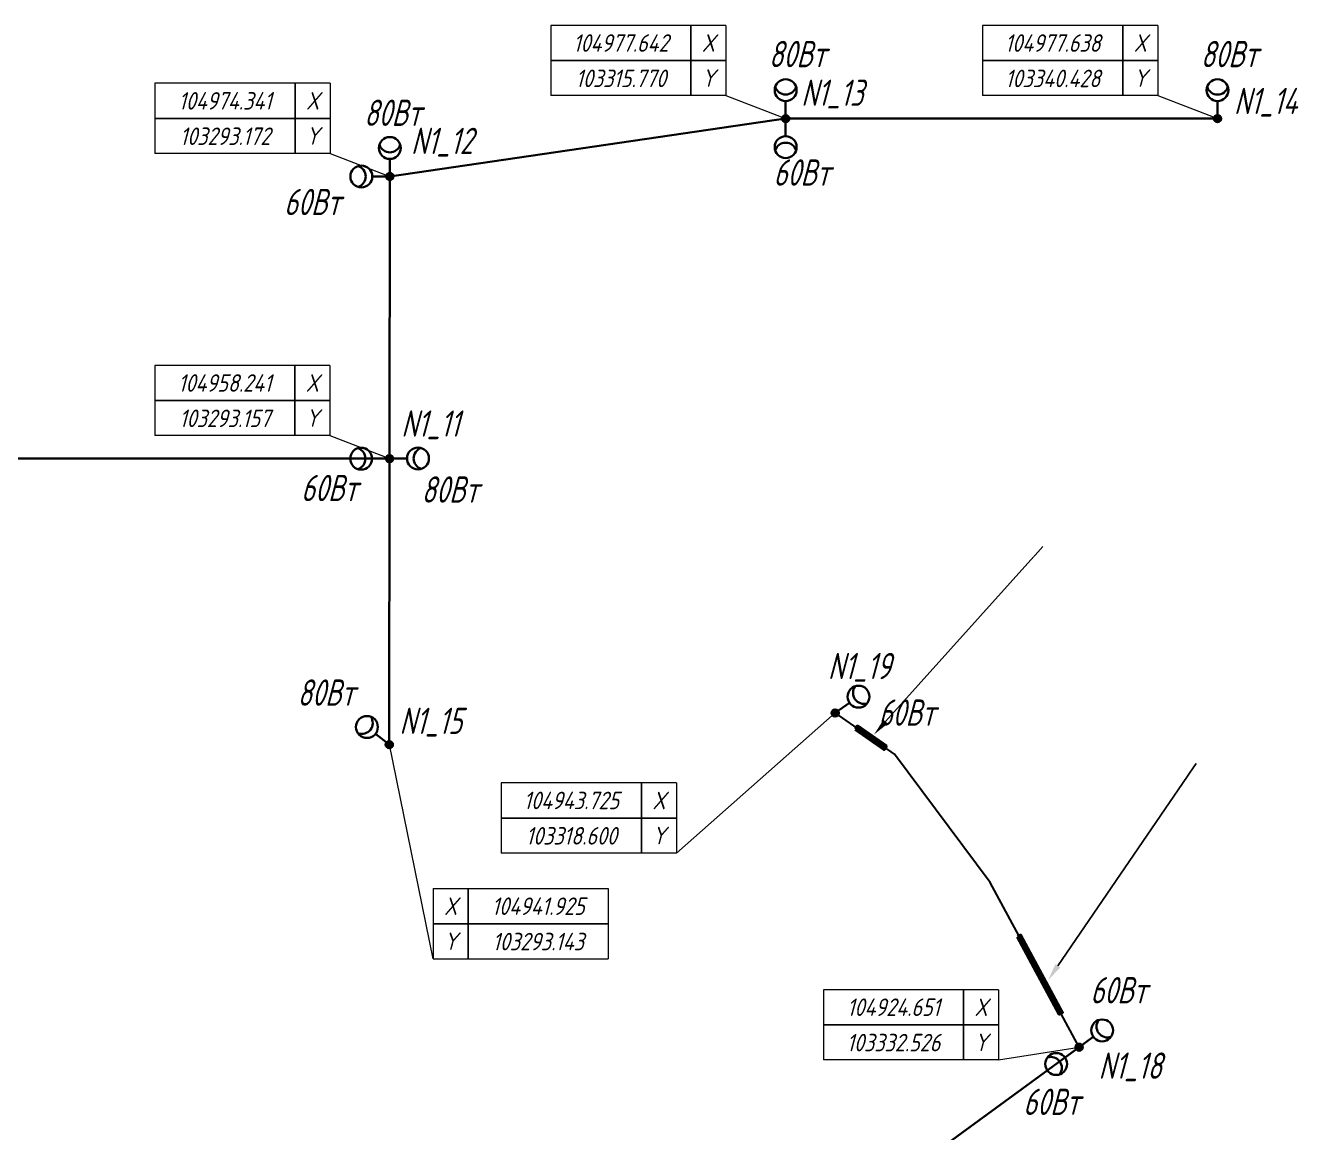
# Model space of a CAD drawing. Header units: millimetres. Extents: x 103224660 to 103518869, y 104697762 to 104995758.
# Drawn here: x 103272367 to 103345053, y 104919782 to 104982955 of the extents above; entities that cross this region are included whole.
import ezdxf
from ezdxf import colors
from ezdxf.entities.mleader import LeaderData, LeaderLine
from ezdxf.enums import TextEntityAlignment as Align
from ezdxf.math import Vec2, Vec3

# ---------------------------------------------------------------- set-up
doc = ezdxf.new("R2010")
doc.units = ezdxf.units.MM
doc.set_wipeout_variables(frame=1)
doc.linetypes.add('CONTINOUS', pattern=[0])
doc.layers.add('0 @ 1', color=7, linetype='Continuous')
for name, color, linetype, lineweight in [('_ПР_НО', 10, 'Continuous', 30), ('ЭО_Воздушная линия', 10, 'Continuous', 35), ('ЭО_Кабельная линия', 3, 'ID_N', 30), ('ЭО_Пл_Опора', 10, 'Continuous', 35), ('ЭО_Пл_Опора_Светильники', 10, 'Continuous', 35), ('ЭО_Пл_Светильники', 10, 'Continuous', 25), ('ЭО_Пл_Светильники_Текст', 10, 'Continuous', 20), ('ЭС_Координата', 7, 'Continuous', 25)]:
    doc.layers.add(name, color=color, linetype=linetype, lineweight=lineweight)
doc.styles.add('ПБГС', font='simplex.shx', dxfattribs={"width": 0.8, "oblique": 15})
doc.linetypes.add('ID_N', pattern='A,0,3,-3,["N",ПБГС,S=1.2,R=0,X=-1,Y=-0.5],-3,6', length=15)

# ---------------------------------------------------------------- blocks, each defined once
blk = doc.blocks.new('промежуточная')
h = blk.add_hatch(color=255)
edge = h.paths.add_edge_path()
edge.add_arc((0, 0), 0.833, 0, 360)
at = {"lineweight": 30}
blk.add_circle((0, 0), 0.833, dxfattribs=at)
blk = doc.blocks.new('*U35')
at = {"layer": 'ЭО_Пл_Светильники'}
blk.add_line((0, 2), (0, 0), dxfattribs=at)
at = {"layer": 'ЭО_Пл_Светильники', "linetype": 'ByBlock', "xscale": 250, "yscale": 250, "zscale": 250}
blk.add_blockref('промежуточная', (0, 0), dxfattribs=at)
at = {"style": 'ПБГС', "oblique": 15, "width": 0.7, "flags": 1}
blk.add_attdef('NAME', (0, -6), '', height=3.5, dxfattribs=at)
at = {"layer": 'ЭО_Пл_Светильники_Текст', "style": 'ПБГС', "oblique": 15, "width": 0.7, "flags": 1}
for tag, p in [('TYPE', (0, 0)), ('MANUFACTURER', (0, -12)), ('SPECIFICATION_SECTION', (0, -18)), ('POWER', (0, -24)), ('GROUP', (0, -30))]:
    blk.add_attdef(tag, p, '', height=3.5, dxfattribs=at)
at = {"layer": 'ЭО_Пл_Светильники_Текст', "style": 'ПБГС', "oblique": 15, "width": 0.7}
blk.add_attdef('N_PYLON', (1110, -1802), '', height=1500, dxfattribs=at)
blk = doc.blocks.new('*U50')
at = {"layer": 'ЭО_Пл_Светильники'}
blk.add_line((0, 2), (0, 0), dxfattribs=at)
at = {"layer": 'ЭО_Пл_Светильники', "linetype": 'ByBlock', "xscale": 250, "yscale": 250, "zscale": 250}
blk.add_blockref('промежуточная', (0, 0), dxfattribs=at)
at = {"style": 'ПБГС', "oblique": 15, "width": 0.7, "flags": 1}
blk.add_attdef('NAME', (0, -6), '', height=3.5, dxfattribs=at)
at = {"layer": 'ЭО_Пл_Светильники_Текст', "style": 'ПБГС', "oblique": 15, "width": 0.7}
blk.add_attdef('N_PYLON', (-419, 1928), '', height=1500, dxfattribs=at)
at = {"layer": 'ЭО_Пл_Светильники_Текст', "style": 'ПБГС', "oblique": 15, "width": 0.7, "flags": 1}
for tag, p in [('TYPE', (0, 0)), ('MANUFACTURER', (0, -12)), ('SPECIFICATION_SECTION', (0, -18)), ('POWER', (0, -24)), ('GROUP', (0, -30))]:
    blk.add_attdef(tag, p, '', height=3.5, dxfattribs=at)
blk = doc.blocks.new('*U40')
at = {"layer": 'ЭО_Пл_Светильники'}
blk.add_line((0, 2), (0, 0), dxfattribs=at)
at = {"layer": 'ЭО_Пл_Светильники', "linetype": 'ByBlock', "xscale": 250, "yscale": 250, "zscale": 250}
blk.add_blockref('промежуточная', (0, 0), dxfattribs=at)
at = {"style": 'ПБГС', "oblique": 15, "width": 0.7, "flags": 1}
blk.add_attdef('NAME', (0, -6), '', height=3.5, dxfattribs=at)
at = {"layer": 'ЭО_Пл_Светильники_Текст', "style": 'ПБГС', "oblique": 15, "width": 0.7}
blk.add_attdef('N_PYLON', (664, 1252), '', height=1500, dxfattribs=at)
at = {"layer": 'ЭО_Пл_Светильники_Текст', "style": 'ПБГС', "oblique": 15, "width": 0.7, "flags": 1}
for tag, p in [('TYPE', (0, 0)), ('MANUFACTURER', (0, -12)), ('SPECIFICATION_SECTION', (0, -18)), ('POWER', (0, -24)), ('GROUP', (0, -30))]:
    blk.add_attdef(tag, p, '', height=3.5, dxfattribs=at)
blk = doc.blocks.new('*U39')
at = {"layer": 'ЭО_Пл_Светильники'}
blk.add_line((0, 2), (0, 0), dxfattribs=at)
at = {"layer": 'ЭО_Пл_Светильники', "linetype": 'ByBlock', "xscale": 250, "yscale": 250, "zscale": 250}
blk.add_blockref('промежуточная', (0, 0), dxfattribs=at)
at = {"style": 'ПБГС', "oblique": 15, "width": 0.7, "flags": 1}
blk.add_attdef('NAME', (0, -6), '', height=3.5, dxfattribs=at)
at = {"layer": 'ЭО_Пл_Светильники_Текст', "style": 'ПБГС', "oblique": 15, "width": 0.7}
blk.add_attdef('N_PYLON', (1210, 1280), '', height=1500, dxfattribs=at)
at = {"layer": 'ЭО_Пл_Светильники_Текст', "style": 'ПБГС', "oblique": 15, "width": 0.7, "flags": 1}
for tag, p in [('TYPE', (0, 0)), ('MANUFACTURER', (0, -12)), ('SPECIFICATION_SECTION', (0, -18)), ('POWER', (0, -24)), ('GROUP', (0, -30))]:
    blk.add_attdef(tag, p, '', height=3.5, dxfattribs=at)
blk = doc.blocks.new('*U91')
at = {"layer": 'ЭО_Пл_Светильники'}
blk.add_line((0, 2), (0, 0), dxfattribs=at)
at = {"layer": 'ЭО_Пл_Светильники', "linetype": 'ByBlock', "xscale": 250, "yscale": 250, "zscale": 250}
blk.add_blockref('промежуточная', (0, 0), dxfattribs=at)
at = {"style": 'ПБГС', "oblique": 15, "width": 0.7, "flags": 1}
blk.add_attdef('NAME', (0, -6), '', height=3.5, dxfattribs=at)
at = {"layer": 'ЭО_Пл_Светильники_Текст', "style": 'ПБГС', "oblique": 15, "width": 0.7}
blk.add_attdef('N_PYLON', (884, 726), '', height=1500, dxfattribs=at)
at = {"layer": 'ЭО_Пл_Светильники_Текст', "style": 'ПБГС', "oblique": 15, "width": 0.7, "flags": 1}
for tag, p in [('TYPE', (0, 0)), ('MANUFACTURER', (0, -12)), ('SPECIFICATION_SECTION', (0, -18)), ('POWER', (0, -24)), ('GROUP', (0, -30))]:
    blk.add_attdef(tag, p, '', height=3.5, dxfattribs=at)
blk = doc.blocks.new('*U108')
at = {"layer": 'ЭО_Пл_Светильники'}
blk.add_line((0, 2), (0, 0), dxfattribs=at)
at = {"layer": 'ЭО_Пл_Светильники', "linetype": 'ByBlock', "xscale": 250, "yscale": 250, "zscale": 250}
blk.add_blockref('промежуточная', (0, 0), dxfattribs=at)
at = {"style": 'ПБГС', "oblique": 15, "width": 0.7, "flags": 1}
blk.add_attdef('NAME', (0, -6), '', height=3.5, dxfattribs=at)
at = {"layer": 'ЭО_Пл_Светильники_Текст', "style": 'ПБГС', "oblique": 15, "width": 0.7}
blk.add_attdef('N_PYLON', (941, 258), '', height=1500, dxfattribs=at)
at = {"layer": 'ЭО_Пл_Светильники_Текст', "style": 'ПБГС', "oblique": 15, "width": 0.7, "flags": 1}
for tag, p in [('TYPE', (0, 0)), ('MANUFACTURER', (0, -12)), ('SPECIFICATION_SECTION', (0, -18)), ('POWER', (0, -24)), ('GROUP', (0, -30))]:
    blk.add_attdef(tag, p, '', height=3.5, dxfattribs=at)
blk = doc.blocks.new('*U41')
at = {"layer": 'ЭО_Пл_Светильники'}
blk.add_line((0, 2), (0, 0), dxfattribs=at)
at = {"layer": 'ЭО_Пл_Светильники', "linetype": 'ByBlock', "xscale": 250, "yscale": 250, "zscale": 250}
blk.add_blockref('промежуточная', (0, 0), dxfattribs=at)
at = {"style": 'ПБГС', "oblique": 15, "width": 0.7, "flags": 1}
blk.add_attdef('NAME', (0, -6), '', height=3.5, dxfattribs=at)
at = {"layer": 'ЭО_Пл_Светильники_Текст', "style": 'ПБГС', "oblique": 15, "width": 0.7}
blk.add_attdef('N_PYLON', (578, 606), '', height=1500, dxfattribs=at)
at = {"layer": 'ЭО_Пл_Светильники_Текст', "style": 'ПБГС', "oblique": 15, "width": 0.7, "flags": 1}
for tag, p in [('TYPE', (0, 0)), ('MANUFACTURER', (0, -12)), ('SPECIFICATION_SECTION', (0, -18)), ('POWER', (0, -24)), ('GROUP', (0, -30))]:
    blk.add_attdef(tag, p, '', height=3.5, dxfattribs=at)
blk = doc.blocks.new('*U172')
at = {"layer": 'ЭО_Пл_Опора_Светильники'}
h = blk.add_hatch(color=256, dxfattribs=at)
h.dxf.hatch_style = 1
h.paths.add_polyline_path([(123, 156, 1), (-123, -156, 1)])
blk.add_line((-786, 618), (0, 0), dxfattribs=at)
for centre, radius in [((-1278, 1004), 625), ((0, 0), 199)]:
    blk.add_circle(centre, radius, dxfattribs=at)
blk.add_arc((-1573, 1236), 625, 249.2941, 34.3789, dxfattribs=at)
at = {"style": 'ПБГС', "oblique": 15, "width": 0.7, "flags": 1}
for tag, p, height in [('TYPE', (-1704, -2539), 525000), ('NAME', (0, -3506), 875), ('MANUFACTURER', (0, -5006), 875), ('SPECIFICATION_SECTION', (0, -6506), 875), ('GROUP', (0, -9506), 875)]:
    blk.add_attdef(tag, p, '', height=height, dxfattribs=at)
at = {"layer": 'ЭО_Пл_Светильники_Текст', "style": 'ПБГС', "oblique": 15, "width": 0.7}
blk.add_attdef('POWER', (-5245, 2220), '', height=1500, dxfattribs=at)
blk = doc.blocks.new('*U375')
at = {"layer": 'ЭО_Пл_Опора_Светильники'}
h = blk.add_hatch(color=256, dxfattribs=at)
h.dxf.hatch_style = 1
h.paths.add_polyline_path([(0, 199, 1), (0, -199, 1)])
blk.add_line((-1000, 0), (0, 0), dxfattribs=at)
for centre, radius in [((-1625, 1), 625), ((0, 0), 199)]:
    blk.add_circle(centre, radius, dxfattribs=at)
blk.add_arc((-2000, 1), 625, 287.43671, 72.5215, dxfattribs=at)
at = {"style": 'ПБГС', "oblique": 15, "width": 0.7, "flags": 1}
for tag, p, height in [('TYPE', (-1704, -2539), 525000), ('NAME', (0, -3506), 875), ('MANUFACTURER', (0, -5006), 875), ('SPECIFICATION_SECTION', (0, -6506), 875), ('GROUP', (0, -9506), 875)]:
    blk.add_attdef(tag, p, '', height=height, dxfattribs=at)
at = {"layer": 'ЭО_Пл_Светильники_Текст', "style": 'ПБГС', "oblique": 15, "width": 0.7}
blk.add_attdef('POWER', (-5056, -2425), '', height=1500, dxfattribs=at)
blk = doc.blocks.new('*U193')
at = {"layer": 'ЭО_Пл_Опора_Светильники'}
h = blk.add_hatch(color=256, dxfattribs=at)
h.dxf.hatch_style = 1
h.paths.add_polyline_path([(1, -199, 1), (-1, 199, 1)])
blk.add_line((1000, 7), (0, 0), dxfattribs=at)
for centre, radius in [((0, 0), 199), ((1625, 12), 625)]:
    blk.add_circle(centre, radius, dxfattribs=at)
blk.add_arc((2000, 14), 625, 107.86381, 252.9486, dxfattribs=at)
at = {"style": 'ПБГС', "oblique": 15, "width": 0.7, "flags": 1}
for tag, p, height in [('TYPE', (-1704, -2539), 525000), ('NAME', (0, -3506), 875), ('MANUFACTURER', (0, -5006), 875), ('SPECIFICATION_SECTION', (0, -6506), 875), ('GROUP', (0, -9506), 875)]:
    blk.add_attdef(tag, p, '', height=height, dxfattribs=at)
at = {"layer": 'ЭО_Пл_Светильники_Текст', "style": 'ПБГС', "oblique": 15, "width": 0.7}
blk.add_attdef('POWER', (1821, -2510), '', height=1500, dxfattribs=at)
blk = doc.blocks.new('*U194')
at = {"layer": 'ЭО_Пл_Опора_Светильники'}
h = blk.add_hatch(color=256, dxfattribs=at)
h.dxf.hatch_style = 1
h.paths.add_polyline_path([(0, 199, 1), (0, -199, 1)])
blk.add_line((-1000, 0), (0, 0), dxfattribs=at)
for centre, radius in [((-1625, 1), 625), ((0, 0), 199)]:
    blk.add_circle(centre, radius, dxfattribs=at)
blk.add_arc((-2000, 1), 625, 287.43671, 72.5215, dxfattribs=at)
at = {"style": 'ПБГС', "oblique": 15, "width": 0.7, "flags": 1}
for tag, p, height in [('TYPE', (-1704, -2539), 525000), ('NAME', (0, -3506), 875), ('MANUFACTURER', (0, -5006), 875), ('SPECIFICATION_SECTION', (0, -6506), 875), ('GROUP', (0, -9506), 875)]:
    blk.add_attdef(tag, p, '', height=height, dxfattribs=at)
at = {"layer": 'ЭО_Пл_Светильники_Текст', "style": 'ПБГС', "oblique": 15, "width": 0.7}
blk.add_attdef('POWER', (-6046, -2206), '', height=1500, dxfattribs=at)
blk = doc.blocks.new('*U195')
at = {"layer": 'ЭО_Пл_Опора_Светильники'}
h = blk.add_hatch(color=256, dxfattribs=at)
h.dxf.hatch_style = 1
h.paths.add_polyline_path([(199, 0, 1), (-199, 0, 1)])
blk.add_line((0, 1000), (0, 0), dxfattribs=at)
for centre, radius in [((0, 1625), 625), ((0, 0), 199)]:
    blk.add_circle(centre, radius, dxfattribs=at)
blk.add_arc((0, 2000), 625, 197.4552, 342.54, dxfattribs=at)
at = {"style": 'ПБГС', "oblique": 15, "width": 0.7, "flags": 1}
for tag, p, height in [('TYPE', (-1704, -2539), 525000), ('NAME', (0, -3506), 875), ('MANUFACTURER', (0, -5006), 875), ('SPECIFICATION_SECTION', (0, -6506), 875), ('GROUP', (0, -9506), 875)]:
    blk.add_attdef(tag, p, '', height=height, dxfattribs=at)
at = {"layer": 'ЭО_Пл_Светильники_Текст', "style": 'ПБГС', "oblique": 15, "width": 0.7}
blk.add_attdef('POWER', (-1475, 2886), '', height=1500, dxfattribs=at)
blk = doc.blocks.new('*U196')
at = {"layer": 'ЭО_Пл_Опора_Светильники'}
h = blk.add_hatch(color=256, dxfattribs=at)
h.dxf.hatch_style = 1
h.paths.add_polyline_path([(-199, 0, 1), (199, 0, 1)])
blk.add_line((0, -1000), (0, 0), dxfattribs=at)
for centre, radius in [((0, 0), 199), ((0, -1625), 625)]:
    blk.add_circle(centre, radius, dxfattribs=at)
blk.add_arc((0, -2000), 625, 17.4576, 162.5424, dxfattribs=at)
at = {"style": 'ПБГС', "oblique": 15, "width": 0.7, "flags": 1}
for tag, p, height in [('TYPE', (-1704, -2539), 525000), ('NAME', (0, -3506), 875), ('MANUFACTURER', (0, -5006), 875), ('SPECIFICATION_SECTION', (0, -6506), 875), ('GROUP', (0, -9506), 875)]:
    blk.add_attdef(tag, p, '', height=height, dxfattribs=at)
at = {"layer": 'ЭО_Пл_Светильники_Текст', "style": 'ПБГС', "oblique": 15, "width": 0.7}
blk.add_attdef('POWER', (-699, -3825), '', height=1500, dxfattribs=at)
blk = doc.blocks.new('*U197')
at = {"layer": 'ЭО_Пл_Опора_Светильники'}
h = blk.add_hatch(color=256, dxfattribs=at)
h.dxf.hatch_style = 1
h.paths.add_polyline_path([(199, 0, 1), (-199, 0, 1)])
blk.add_line((0, 1000), (0, 0), dxfattribs=at)
for centre, radius in [((0, 1625), 625), ((0, 0), 199)]:
    blk.add_circle(centre, radius, dxfattribs=at)
blk.add_arc((0, 2000), 625, 197.4552, 342.54, dxfattribs=at)
at = {"style": 'ПБГС', "oblique": 15, "width": 0.7, "flags": 1}
for tag, p, height in [('TYPE', (-1704, -2539), 525000), ('NAME', (0, -3506), 875), ('MANUFACTURER', (0, -5006), 875), ('SPECIFICATION_SECTION', (0, -6506), 875), ('GROUP', (0, -9506), 875)]:
    blk.add_attdef(tag, p, '', height=height, dxfattribs=at)
at = {"layer": 'ЭО_Пл_Светильники_Текст', "style": 'ПБГС', "oblique": 15, "width": 0.7}
blk.add_attdef('POWER', (-963, 2936), '', height=1500, dxfattribs=at)
blk = doc.blocks.new('*U198')
at = {"layer": 'ЭО_Пл_Опора_Светильники'}
h = blk.add_hatch(color=256, dxfattribs=at)
h.dxf.hatch_style = 1
h.paths.add_polyline_path([(114, -163, 1), (-114, 163, 1)])
blk.add_line((820, 572), (0, 0), dxfattribs=at)
for centre, radius in [((1333, 929), 625), ((0, 0), 199)]:
    blk.add_circle(centre, radius, dxfattribs=at)
blk.add_arc((1641, 1144), 625, 142.33706, 287.42186, dxfattribs=at)
at = {"style": 'ПБГС', "oblique": 15, "width": 0.7, "flags": 1}
for tag, p, height in [('TYPE', (-1704, -2539), 525000), ('NAME', (0, -3506), 875), ('MANUFACTURER', (0, -5006), 875), ('SPECIFICATION_SECTION', (0, -6506), 875), ('GROUP', (0, -9506), 875)]:
    blk.add_attdef(tag, p, '', height=height, dxfattribs=at)
at = {"layer": 'ЭО_Пл_Светильники_Текст', "style": 'ПБГС', "oblique": 15, "width": 0.7}
blk.add_attdef('POWER', (2472, -729), '', height=1500, dxfattribs=at)
blk = doc.blocks.new('*U200')
at = {"layer": 'ЭО_Пл_Опора_Светильники'}
h = blk.add_hatch(color=256, dxfattribs=at)
h.dxf.hatch_style = 1
h.paths.add_polyline_path([(-117, 161, 1), (117, -161, 1)])
blk.add_line((-807, -590), (0, 0), dxfattribs=at)
for centre, radius in [((0, 0), 199), ((-1312, -959), 625)]:
    blk.add_circle(centre, radius, dxfattribs=at)
blk.add_arc((-1614, -1181), 625, 323.64541, 108.7302, dxfattribs=at)
at = {"style": 'ПБГС', "oblique": 15, "width": 0.7, "flags": 1}
for tag, p, height in [('TYPE', (-1704, -2539), 525000), ('NAME', (0, -3506), 875), ('MANUFACTURER', (0, -5006), 875), ('SPECIFICATION_SECTION', (0, -6506), 875), ('GROUP', (0, -9506), 875)]:
    blk.add_attdef(tag, p, '', height=height, dxfattribs=at)
at = {"layer": 'ЭО_Пл_Светильники_Текст', "style": 'ПБГС', "oblique": 15, "width": 0.7}
blk.add_attdef('POWER', (635, 2500), '', height=1500, dxfattribs=at)
blk = doc.blocks.new('*U199')
at = {"layer": 'ЭО_Пл_Опора_Светильники'}
h = blk.add_hatch(color=256, dxfattribs=at)
h.dxf.hatch_style = 1
h.paths.add_polyline_path([(117, -161, 1), (-117, 161, 1)])
blk.add_line((808, 590), (0, 0), dxfattribs=at)
for centre, radius in [((1312, 958), 625), ((0, 0), 199)]:
    blk.add_circle(centre, radius, dxfattribs=at)
blk.add_arc((1615, 1179), 625, 143.5876, 288.6724, dxfattribs=at)
at = {"style": 'ПБГС', "oblique": 15, "width": 0.7, "flags": 1}
for tag, p, height in [('TYPE', (-1704, -2539), 525000), ('NAME', (0, -3506), 875), ('MANUFACTURER', (0, -5006), 875), ('SPECIFICATION_SECTION', (0, -6506), 875), ('GROUP', (0, -9506), 875)]:
    blk.add_attdef(tag, p, '', height=height, dxfattribs=at)
at = {"layer": 'ЭО_Пл_Светильники_Текст', "style": 'ПБГС', "oblique": 15, "width": 0.7}
blk.add_attdef('POWER', (-3199, -3867), '', height=1500, dxfattribs=at)
blk = doc.blocks.new('*U495')
blk.add_wipeout([(-6.82, 2.63), (-6.82, 10.63), (-26.82, 10.63), (-26.82, 2.63)])
at = {"lineweight": 0}
blk.add_line((-6.82, 2.63), (0, 0), dxfattribs=at)
at = {"color": 0, "lineweight": 0, "transparency": 16777216}
for points in [[(-26.82, 10.63), (-26.82, 2.63), (-26.82, 2.63), (-26.82, 2.63)], [(-6.82, 10.63), (-26.82, 10.63)], [(-6.82, 10.63), (-6.82, 2.63), (-6.82, 2.63), (-6.82, 2.63)], [(-6.82, 2.63), (-26.82, 2.63)]]:
    blk.add_lwpolyline(points, dxfattribs=at)
at = {"transparency": 16777216}
for points in [[(-10.82, 10.63), (-10.82, 2.63)], [(-6.82, 6.63), (-26.82, 6.63)]]:
    blk.add_lwpolyline(points, dxfattribs=at)
at = {"color": 250, "transparency": 16777216, "style": 'ПБГС', "oblique": 15, "width": 0.8, "flags": 8}
for tag, p in [('КООРДИНАТАY', (-18.82, 8.63)), ('КООРДИНАТАX', (-18.82, 4.59))]:
    blk.add_attdef(tag, text='', height=2, dxfattribs=at).set_placement(p, align=Align.MIDDLE_CENTER)
at = {"layer": '0 @ 1', "color": 7, "transparency": 16777216, "char_height": 2, "width": 4, "attachment_point": 5, "style": 'ПБГС'}
for s, insert in [('X', (-8.82, 8.63)), ('Y', (-8.82, 4.63))]:
    blk.add_mtext(s, dxfattribs=dict(at, insert=insert))
blk = doc.blocks.new('*U1403')
at = {"layer": 'ЭС_Координата', "lineweight": 70}
ref = blk.add_blockref('*U495', (103293157, 104958241), dxfattribs=dict(at, xscale=500, yscale=500, zscale=500))
ref.add_attrib('КООРДИНАТАX', '103293.157', dxfattribs={"layer": '0 @ 1', "color": 250, "transparency": 16777216, "height": 1000, "style": 'ПБГС', "oblique": 15, "width": 0.8, "flags": 8}).set_placement((103283746, 104960536), align=Align.MIDDLE_CENTER)
ref.add_attrib('КООРДИНАТАY', '104958.241', dxfattribs={"layer": '0 @ 1', "color": 250, "transparency": 16777216, "height": 1000, "style": 'ПБГС', "oblique": 15, "width": 0.8, "flags": 8}).set_placement((103283746, 104962554), align=Align.MIDDLE_CENTER)
blk = doc.blocks.new('*U1404')
at = {"layer": 'ЭС_Координата', "lineweight": 70}
ref = blk.add_blockref('*U495', (103293172, 104974341), dxfattribs=dict(at, xscale=500, yscale=500, zscale=500))
ref.add_attrib('КООРДИНАТАX', '103293.172', dxfattribs={"layer": '0 @ 1', "color": 250, "transparency": 16777216, "height": 1000, "style": 'ПБГС', "oblique": 15, "width": 0.8, "flags": 8}).set_placement((103283761, 104976635), align=Align.MIDDLE_CENTER)
ref.add_attrib('КООРДИНАТАY', '104974.341', dxfattribs={"layer": '0 @ 1', "color": 250, "transparency": 16777216, "height": 1000, "style": 'ПБГС', "oblique": 15, "width": 0.8, "flags": 8}).set_placement((103283761, 104978654), align=Align.MIDDLE_CENTER)
blk = doc.blocks.new('*U497')
blk.add_wipeout([(5, -24.45), (5, -16.45), (25, -16.45), (25, -24.45)])
at = {"lineweight": 0}
blk.add_line((5, -24.45), (0, 0), dxfattribs=at)
at = {"color": 0, "lineweight": 0, "transparency": 16777216}
for points in [[(5, -16.45), (5, -24.45), (5, -24.45), (5, -24.45)], [(5, -16.45), (25, -16.45)], [(25, -16.45), (25, -24.45), (25, -24.45), (25, -24.45)], [(5, -24.45), (25, -24.45)]]:
    blk.add_lwpolyline(points, dxfattribs=at)
at = {"transparency": 16777216}
for points in [[(9, -16.45), (9, -24.45)], [(5, -20.45), (25, -20.45)]]:
    blk.add_lwpolyline(points, dxfattribs=at)
at = {"color": 250, "transparency": 16777216, "style": 'ПБГС', "oblique": 15, "width": 0.8, "flags": 8}
for tag, p in [('КООРДИНАТАY', (17, -18.45)), ('КООРДИНАТАX', (17, -22.49))]:
    blk.add_attdef(tag, text='', height=2, dxfattribs=at).set_placement(p, align=Align.MIDDLE_CENTER)
at = {"layer": '0 @ 1', "color": 7, "transparency": 16777216, "char_height": 2, "width": 4, "attachment_point": 5, "style": 'ПБГС'}
for s, insert in [('X', (7, -18.45)), ('Y', (7, -22.45))]:
    blk.add_mtext(s, dxfattribs=dict(at, insert=insert))
blk = doc.blocks.new('*U1405')
at = {"layer": 'ЭС_Координата', "lineweight": 70}
ref = blk.add_blockref('*U497', (103293143, 104941925), dxfattribs=dict(at, xscale=500, yscale=500, zscale=500))
ref.add_attrib('КООРДИНАТАX', '103293.143', dxfattribs={"layer": '0 @ 1', "color": 250, "transparency": 16777216, "height": 1000, "style": 'ПБГС', "oblique": 15, "width": 0.8, "flags": 8}).set_placement((103301642, 104930679), align=Align.MIDDLE_CENTER)
ref.add_attrib('КООРДИНАТАY', '104941.925', dxfattribs={"layer": '0 @ 1', "color": 250, "transparency": 16777216, "height": 1000, "style": 'ПБГС', "oblique": 15, "width": 0.8, "flags": 8}).set_placement((103301642, 104932698), align=Align.MIDDLE_CENTER)
blk = doc.blocks.new('*U1406')
at = {"layer": 'ЭС_Координата', "lineweight": 70}
ref = blk.add_blockref('*U495', (103315770, 104977642), dxfattribs=dict(at, xscale=500, yscale=500, zscale=500))
ref.add_attrib('КООРДИНАТАX', '103315.770', dxfattribs={"layer": '0 @ 1', "color": 250, "transparency": 16777216, "height": 1000, "style": 'ПБГС', "oblique": 15, "width": 0.8, "flags": 8}).set_placement((103306359, 104979936), align=Align.MIDDLE_CENTER)
ref.add_attrib('КООРДИНАТАY', '104977.642', dxfattribs={"layer": '0 @ 1', "color": 250, "transparency": 16777216, "height": 1000, "style": 'ПБГС', "oblique": 15, "width": 0.8, "flags": 8}).set_placement((103306359, 104981955), align=Align.MIDDLE_CENTER)
blk = doc.blocks.new('*U1407')
at = {"layer": 'ЭС_Координата', "lineweight": 70}
ref = blk.add_blockref('*U495', (103340428, 104977638), dxfattribs=dict(at, xscale=500, yscale=500, zscale=500))
ref.add_attrib('КООРДИНАТАX', '103340.428', dxfattribs={"layer": '0 @ 1', "color": 250, "transparency": 16777216, "height": 1000, "style": 'ПБГС', "oblique": 15, "width": 0.8, "flags": 8}).set_placement((103331017, 104979933), align=Align.MIDDLE_CENTER)
ref.add_attrib('КООРДИНАТАY', '104977.638', dxfattribs={"layer": '0 @ 1', "color": 250, "transparency": 16777216, "height": 1000, "style": 'ПБГС', "oblique": 15, "width": 0.8, "flags": 8}).set_placement((103331017, 104981952), align=Align.MIDDLE_CENTER)
blk = doc.blocks.new('*U500')
blk.add_wipeout([(-18.13, -15.99), (-18.13, -7.99), (-38.13, -7.99), (-38.13, -15.99)])
at = {"lineweight": 0}
blk.add_line((-18.13, -15.99), (0, 0), dxfattribs=at)
at = {"color": 0, "lineweight": 0, "transparency": 16777216}
for points in [[(-38.13, -7.99), (-38.13, -15.99), (-38.13, -15.99), (-38.13, -15.99)], [(-18.13, -7.99), (-38.13, -7.99)], [(-18.13, -7.99), (-18.13, -15.99), (-18.13, -15.99), (-18.13, -15.99)], [(-18.13, -15.99), (-38.13, -15.99)]]:
    blk.add_lwpolyline(points, dxfattribs=at)
at = {"transparency": 16777216}
for points in [[(-22.13, -7.99), (-22.13, -15.99)], [(-18.13, -11.99), (-38.13, -11.99)]]:
    blk.add_lwpolyline(points, dxfattribs=at)
at = {"color": 250, "transparency": 16777216, "style": 'ПБГС', "oblique": 15, "width": 0.8, "flags": 8}
for tag, p in [('КООРДИНАТАY', (-30.13, -9.99)), ('КООРДИНАТАX', (-30.13, -14.02))]:
    blk.add_attdef(tag, text='', height=2, dxfattribs=at).set_placement(p, align=Align.MIDDLE_CENTER)
at = {"layer": '0 @ 1', "color": 7, "transparency": 16777216, "char_height": 2, "width": 4, "attachment_point": 5, "style": 'ПБГС'}
for s, insert in [('X', (-20.13, -9.99)), ('Y', (-20.13, -13.99))]:
    blk.add_mtext(s, dxfattribs=dict(at, insert=insert))
blk = doc.blocks.new('*U1408')
at = {"layer": 'ЭС_Координата', "lineweight": 70}
ref = blk.add_blockref('*U500', (103318600, 104943725), dxfattribs=dict(at, xscale=500, yscale=500, zscale=500))
ref.add_attrib('КООРДИНАТАX', '103318.600', dxfattribs={"layer": '0 @ 1', "color": 250, "transparency": 16777216, "height": 1000, "style": 'ПБГС', "oblique": 15, "width": 0.8, "flags": 8}).set_placement((103303535, 104936713), align=Align.MIDDLE_CENTER)
ref.add_attrib('КООРДИНАТАY', '104943.725', dxfattribs={"layer": '0 @ 1', "color": 250, "transparency": 16777216, "height": 1000, "style": 'ПБГС', "oblique": 15, "width": 0.8, "flags": 8}).set_placement((103303535, 104938732), align=Align.MIDDLE_CENTER)
blk = doc.blocks.new('*U501')
blk.add_wipeout([(-9.2, -1.44), (-9.2, 6.56), (-29.2, 6.56), (-29.2, -1.44)])
at = {"lineweight": 0}
blk.add_line((-9.2, -1.44), (0, 0), dxfattribs=at)
at = {"color": 0, "lineweight": 0, "transparency": 16777216}
for points in [[(-29.2, 6.56), (-29.2, -1.44), (-29.2, -1.44), (-29.2, -1.44)], [(-9.2, 6.56), (-29.2, 6.56)], [(-9.2, 6.56), (-9.2, -1.44), (-9.2, -1.44), (-9.2, -1.44)], [(-9.2, -1.44), (-29.2, -1.44)]]:
    blk.add_lwpolyline(points, dxfattribs=at)
at = {"transparency": 16777216}
for points in [[(-13.2, 6.56), (-13.2, -1.44)], [(-9.2, 2.56), (-29.2, 2.56)]]:
    blk.add_lwpolyline(points, dxfattribs=at)
at = {"color": 250, "transparency": 16777216, "style": 'ПБГС', "oblique": 15, "width": 0.8, "flags": 8}
for tag, p in [('КООРДИНАТАY', (-21.2, 4.56)), ('КООРДИНАТАX', (-21.2, 0.52))]:
    blk.add_attdef(tag, text='', height=2, dxfattribs=at).set_placement(p, align=Align.MIDDLE_CENTER)
at = {"layer": '0 @ 1', "color": 7, "transparency": 16777216, "char_height": 2, "width": 4, "attachment_point": 5, "style": 'ПБГС'}
for s, insert in [('X', (-11.2, 4.56)), ('Y', (-11.2, 0.56))]:
    blk.add_mtext(s, dxfattribs=dict(at, insert=insert))
blk = doc.blocks.new('*U1409')
at = {"layer": 'ЭС_Координата', "lineweight": 70}
ref = blk.add_blockref('*U501', (103332526, 104924651), dxfattribs=dict(at, xscale=500, yscale=500, zscale=500))
ref.add_attrib('КООРДИНАТАX', '103332.526', dxfattribs={"layer": '0 @ 1', "color": 250, "transparency": 16777216, "height": 1000, "style": 'ПБГС', "oblique": 15, "width": 0.8, "flags": 8}).set_placement((103321924, 104924914), align=Align.MIDDLE_CENTER)
ref.add_attrib('КООРДИНАТАY', '104924.651', dxfattribs={"layer": '0 @ 1', "color": 250, "transparency": 16777216, "height": 1000, "style": 'ПБГС', "oblique": 15, "width": 0.8, "flags": 8}).set_placement((103321924, 104926933), align=Align.MIDDLE_CENTER)
blk = doc.blocks.new('*U1359')
at = {"color": 0, "linetype": 'ByBlock', "lineweight": -2}
blk.add_lwpolyline([(-0.057, -0.082), (1.587, -1.221), (1.701, -1.057), (0.057, 0.082)], close=True, dxfattribs=at)
at = {"style": 'ПБГС', "oblique": 15, "width": 0.8, "flags": 1}
blk.add_attdef('N_CROSSING', (0, -6.824), '', height=2.5, dxfattribs=at)
blk = doc.blocks.new('*U1457')
at = {"layer": '_ПР_НО', "color": 5, "linetype": 'CONTINOUS', "lineweight": 50, "xscale": 1000.000000000001, "yscale": 1000.000000000001, "zscale": 1000.000000000001, "rotation": 359.817495342157}
blk.add_blockref('*U1359', (103319808, 104942883), dxfattribs=at)
blk = doc.blocks.new('*U1360')
at = {"color": 0, "linetype": 'ByBlock', "lineweight": -2}
blk.add_lwpolyline([(-0.088, -0.048), (2.304, -4.439), (2.479, -4.343), (0.088, 0.048)], close=True, dxfattribs=at)
at = {"style": 'ПБГС', "oblique": 15, "width": 0.8, "flags": 1}
blk.add_attdef('N_CROSSING', (0, -6.824), '', height=2.5, dxfattribs=at)
blk = doc.blocks.new('*U1458')
at = {"layer": '_ПР_НО', "color": 5, "linetype": 'CONTINOUS', "lineweight": 50, "xscale": 1000.000000000001, "yscale": 1000.000000000001, "zscale": 1000.000000000001, "rotation": 359.817495342157}
blk.add_blockref('*U1360', (103329100, 104930989), dxfattribs=at)

msp = doc.modelspace()

# ---------------------------------------------------------------- linework, layer by layer
at = {"layer": 'ЭО_Воздушная линия'}
for p, q in [((103293155, 104958237), (103293170, 104974338)), ((103261419, 104958236), (103293155, 104958237)), ((103293141, 104941917), (103293155, 104958237))]:
    msp.add_line(p, q, dxfattribs=at)
for points in [[(103315770, 104977642), (103293170, 104974338)], [(103315770, 104977642), (103340428, 104977638)], [(103305083, 104904598), (103332526, 104924651)]]:
    msp.add_lwpolyline(points, dxfattribs=at)
at = {"layer": 'ЭО_Кабельная линия'}
msp.add_lwpolyline([(103332527, 104924650), (103327445, 104934051), (103321976, 104941370), (103318600, 104943725)], dxfattribs=at)

# ---------------------------------------------------------------- block references
at = {"layer": 'ЭО_Пл_Опора'}
for name, p, values in [('*U91', (103315770, 104977639), {'N_PYLON': 'N1_13'}), ('*U108', (103340428, 104977639), {'N_PYLON': 'N1_14'}), ('*U39', (103293170, 104974338), {'N_PYLON': 'N1_12'}), ('*U40', (103293155, 104958236), {'N_PYLON': 'N1_11'}), ('*U50', (103318600, 104943723), {'N_PYLON': 'N1_19'}), ('*U41', (103293141, 104941917), {'N_PYLON': 'N1_15'}), ('*U35', (103332527, 104924650), {'N_PYLON': 'N1_18'})]:
    msp.add_blockref(name, p, dxfattribs=at).add_auto_attribs(values)
at = {"layer": 'ЭО_Пл_Светильники'}
for name, p, values in [('*U197', (103315770, 104977639), {'POWER': '80Вт'}), ('*U197', (103340428, 104977638), {'POWER': '80Вт'}), ('*U195', (103293170, 104974338), {'POWER': '80Вт'}), ('*U196', (103315770, 104977639), {'POWER': '60Вт'}), ('*U194', (103293170, 104974338), {'POWER': '60Вт'}), ('*U375', (103293155, 104958236), {'POWER': '60Вт'}), ('*U193', (103293155, 104958236), {'POWER': '80Вт'}), ('*U172', (103293141, 104941917), {'POWER': '80Вт'}), ('*U198', (103318600, 104943723), {'POWER': '60Вт'}), ('*U200', (103332527, 104924652), {'POWER': '60Вт'}), ('*U199', (103332527, 104924652), {'POWER': '60Вт'})]:
    msp.add_blockref(name, p, dxfattribs=at).add_auto_attribs(values)

# ---------------------------------------------------------------- next in the draw order: block references
at = {"layer": 'ЭО_Пл_Светильники_Текст'}
for name in ['*U1406', '*U1407', '*U1404', '*U1403', '*U1405', '*U1409']:
    msp.add_blockref(name, (0, 0), dxfattribs=at)

# ---------------------------------------------------------------- next in the draw order: leaders
at = {"layer": 'ЭС_Координата', "lineweight": 25}
ml = msp.add_multileader_mtext('Standard', dxfattribs=at)
ml.set_content('', color=256, style='ПБГС')
ml.set_leader_properties()
ml.build(insert=Vec2(0, 0))
ml.multileader.update_dxf_attribs({"has_dogleg": 0, "has_text_frame": 1, "text_left_attachment_type": 0, "text_right_attachment_type": 0, "dogleg_length": 0, "arrow_head_size": 1000})
ctx = ml.context
ctx.base_point, ctx.char_height, ctx.arrow_head_size, ctx.landing_gap_size, ctx.plane_origin, ctx.plane_x_axis, ctx.plane_y_axis = Vec3(103330445, 104953222), 1200, 1000, 0, Vec3(103129153, 104997369), Vec3(1, -0.000067), Vec3(0.000067, 1)
ctx.left_attachment, ctx.right_attachment = 0, 0
notes = []
notes.append((ctx, [(0, (1, 1, 0), (103330445, 104953222), (1, -0.000067), 0, [(0, [(103320812, 104942487)], 0, [])])]))
ctx.mtext.insert, ctx.mtext.text_direction, ctx.mtext.rotation = Vec3(103330445, 104953222), Vec3(1, -0.000067), 6.283118
ctx.mtext.has_bg_fill, ctx.mtext.bg_color, ctx.mtext.bg_scale_factor, ctx.mtext.bg_transparency, ctx.mtext.use_window_bg_color = 1, -1027028792, 1.5, 0, 1
ml = msp.add_multileader_mtext('Standard', dxfattribs=at)
ml.set_content('', color=256, style='ПБГС')
ml.set_leader_properties()
ml.build(insert=Vec2(0, 0))
ml.multileader.update_dxf_attribs({"has_dogleg": 0, "has_text_frame": 1, "text_left_attachment_type": 0, "text_right_attachment_type": 0, "dogleg_length": 0, "arrow_head_size": 1000})
ctx = ml.context
ctx.base_point, ctx.char_height, ctx.arrow_head_size, ctx.landing_gap_size, ctx.plane_origin, ctx.plane_x_axis, ctx.plane_y_axis = Vec3(103339207, 104940847), 1200, 1000, 0, Vec3(103137915, 104984995), Vec3(1, -0.000067), Vec3(0.000067, 1)
ctx.left_attachment, ctx.right_attachment = 0, 0
notes.append((ctx, [(0, (1, 1, 0), (103339207, 104940847), (1, -0.000067), 0, [(0, [(103330747, 104928468)], 0, [])])]))
ctx.mtext.insert, ctx.mtext.text_direction, ctx.mtext.rotation = Vec3(103339207, 104940847), Vec3(1, -0.000067), 6.283118
ctx.mtext.has_bg_fill, ctx.mtext.bg_color, ctx.mtext.bg_scale_factor, ctx.mtext.bg_transparency, ctx.mtext.use_window_bg_color = 1, -1027028792, 1.5, 0, 1
for ctx, leaders in notes:
    for number, flags, end, landing, length, lines in leaders:
        leader = LeaderData()
        leader.index, (leader.has_last_leader_line, leader.has_dogleg_vector, leader.attachment_direction) = number, flags
        leader.last_leader_point, leader.dogleg_vector, leader.dogleg_length = Vec3(end), Vec3(landing), length
        for number, points, colour, breaks in lines:
            line = LeaderLine()
            line.index, line.vertices, line.color, line.breaks = number, Vec3.list(points), colors.encode_raw_color(colour), breaks
            leader.lines.append(line)
        ctx.leaders.append(leader)

# ---------------------------------------------------------------- next in the draw order: block references
at = {"layer": 'ЭО_Пл_Светильники_Текст'}
for name in ['*U1408', '*U1457', '*U1458']:
    msp.add_blockref(name, (0, 0), dxfattribs=at)

doc.saveas('drawing.dxf')
